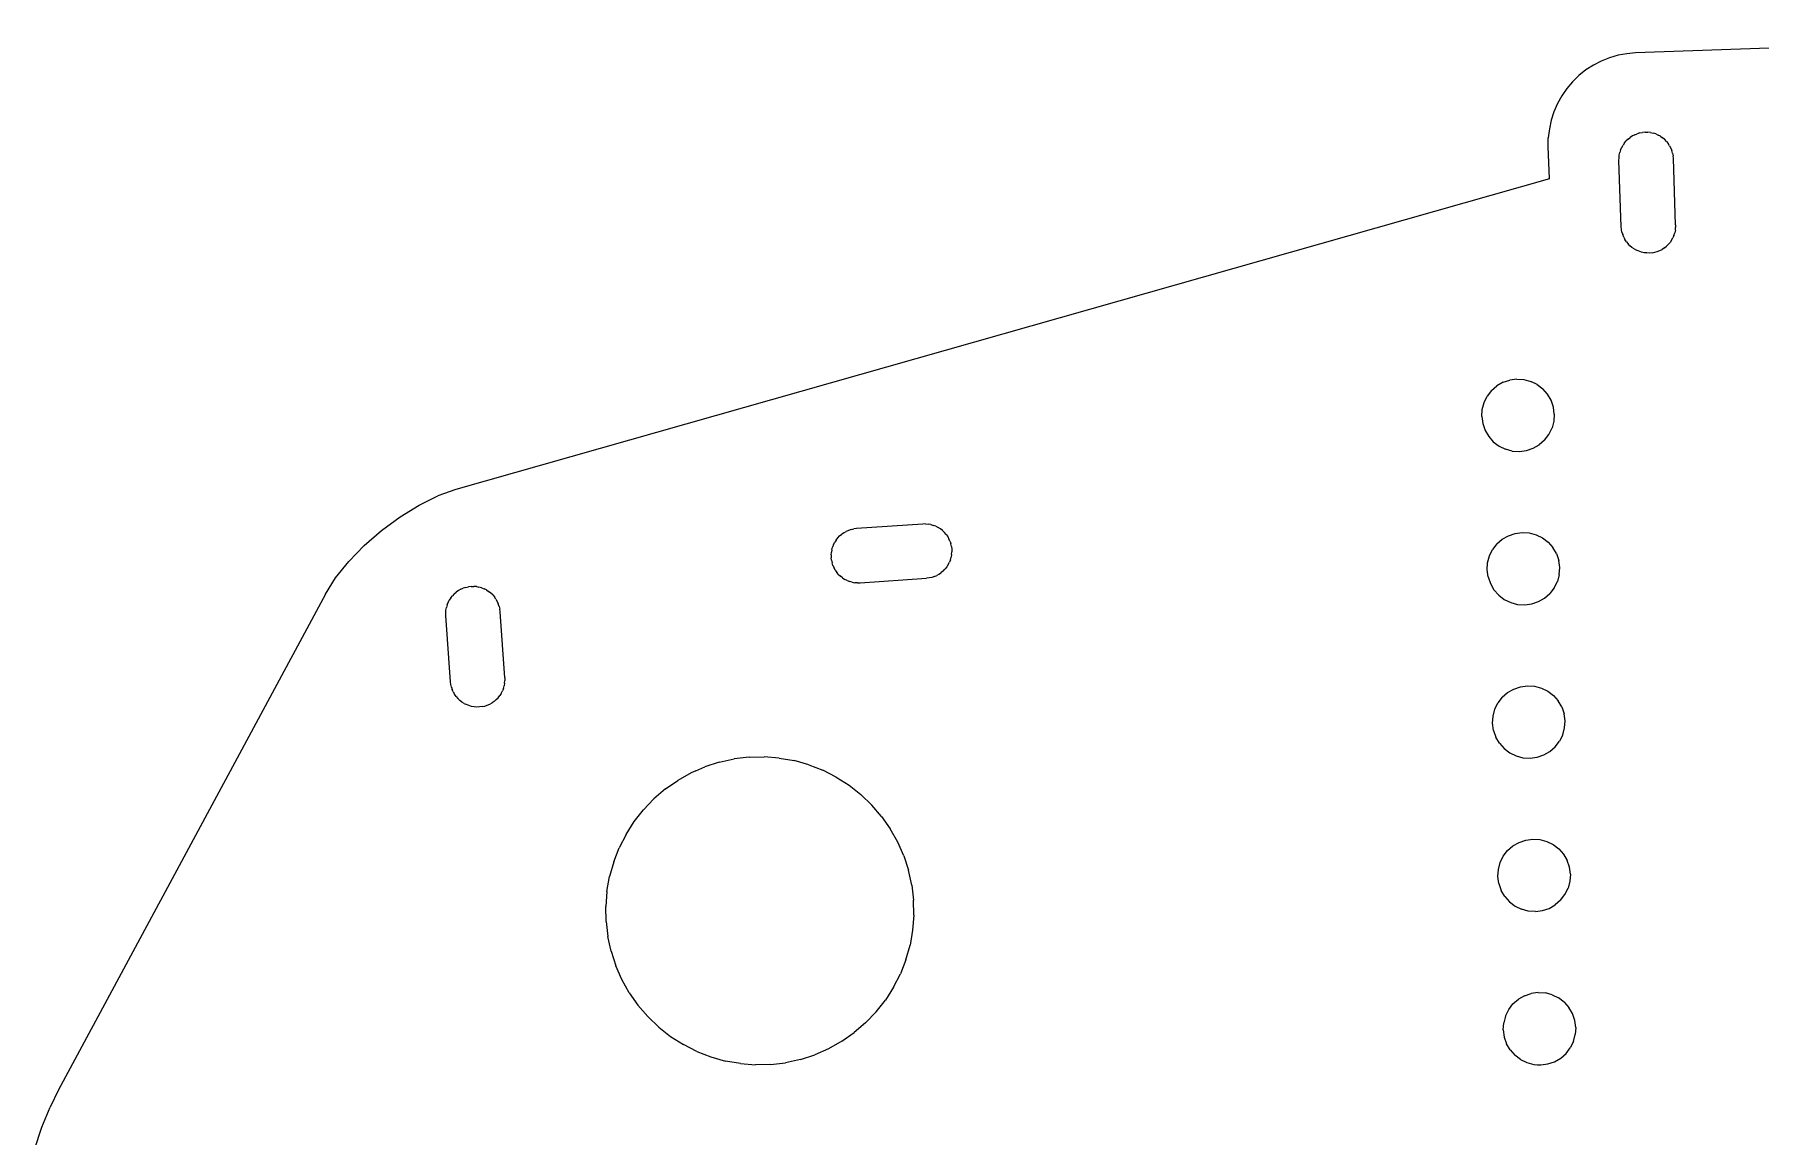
# Model space of a CAD drawing. Extents: x -47 to 67, y -53 to 53.
# Drawn here: x -46.66 to -18.1, y -21.14 to -2.9 of the extents above; entities that cross this region are included whole.
import ezdxf

# ---------------------------------------------------------------- set-up
doc = ezdxf.new("R2010")
doc.units = 0

msp = doc.modelspace()

# ---------------------------------------------------------------- linework, layer by layer
for p, q in [((-11.418, -2.901, 0.025), (-20.164, -3.206, 0.039)), ((-20.864, -3.408, 0.04), (-20.988, -3.488, 0.04)), ((-20.734, -3.34, 0.04), (-20.864, -3.408, 0.04)), ((-20.597, -3.286, 0.04), (-20.734, -3.34, 0.04)), ((-20.455, -3.245, 0.04), (-20.597, -3.286, 0.04)), ((-20.311, -3.218, 0.039), (-20.455, -3.245, 0.04)), ((-20.164, -3.206, 0.039), (-20.311, -3.218, 0.039)), ((-21.209, -3.682, 0.041), (-21.304, -3.795, 0.041)), ((-21.103, -3.58, 0.04), (-21.209, -3.682, 0.041)), ((-20.988, -3.488, 0.04), (-21.103, -3.58, 0.04)), ((-21.387, -3.916, 0.041), (-21.458, -4.045, 0.041)), ((-21.304, -3.795, 0.041), (-21.387, -3.916, 0.041)), ((-21.517, -4.18, 0.041), (-21.561, -4.32, 0.041)), ((-21.458, -4.045, 0.041), (-21.517, -4.18, 0.041)), ((-21.592, -4.464, 0.041), (-21.609, -4.61, 0.041)), ((-21.561, -4.32, 0.041), (-21.592, -4.464, 0.041)), ((-20.177, -4.559, 0.04), (-20.216, -4.579, 0.04)), ((-20.177, -4.559, 0.04), (-20.136, -4.543, 0.04)), ((-20.093, -4.531, 0.04), (-20.136, -4.543, 0.04)), ((-20.093, -4.531, 0.04), (-20.05, -4.523, 0.04)), ((-20.006, -4.519, 0.04), (-20.05, -4.523, 0.04)), ((-20.006, -4.519, 0.04), (-19.962, -4.519, 0.04)), ((-19.918, -4.524, 0.04), (-19.962, -4.519, 0.04)), ((-19.918, -4.524, 0.04), (-19.875, -4.534, 0.04)), ((-19.832, -4.547, 0.04), (-19.875, -4.534, 0.04)), ((-19.832, -4.547, 0.04), (-19.792, -4.565, 0.04)), ((-19.753, -4.586, 0.04), (-19.792, -4.565, 0.04)), ((-21.611, -4.757, 0.041), (-21.609, -4.61, 0.041)), ((-21.592, -5.287, 0.041), (-21.611, -4.757, 0.041)), ((-20.434, -4.896, 0.04), (-20.425, -4.853, 0.04)), ((-20.412, -4.811, 0.04), (-20.425, -4.853, 0.04)), ((-20.412, -4.811, 0.04), (-20.394, -4.77, 0.04)), ((-20.394, -4.77, 0.04), (-20.373, -4.732, 0.04)), ((-20.348, -4.695, 0.04), (-20.373, -4.732, 0.04)), ((-20.348, -4.695, 0.04), (-20.319, -4.662, 0.04)), ((-20.287, -4.631, 0.04), (-20.319, -4.662, 0.04)), ((-20.287, -4.631, 0.04), (-20.253, -4.603, 0.04)), ((-20.216, -4.579, 0.04), (-20.253, -4.603, 0.04)), ((-19.753, -4.586, 0.04), (-19.717, -4.611, 0.04)), ((-19.683, -4.639, 0.04), (-19.717, -4.611, 0.04)), ((-19.652, -4.671, 0.04), (-19.683, -4.639, 0.04)), ((-19.652, -4.671, 0.04), (-19.625, -4.706, 0.04)), ((-19.601, -4.743, 0.04), (-19.625, -4.706, 0.04)), ((-19.601, -4.743, 0.04), (-19.581, -4.782, 0.04)), ((-19.581, -4.782, 0.04), (-19.564, -4.823, 0.04)), ((-19.552, -4.865, 0.04), (-19.564, -4.823, 0.04)), ((-20.44, -4.984, 0.04), (-20.439, -4.94, 0.04)), ((-20.401, -6.084, 0.042), (-20.44, -4.984, 0.04)), ((-20.439, -4.94, 0.04), (-20.434, -4.896, 0.04)), ((-19.552, -4.865, 0.04), (-19.544, -4.909, 0.04)), ((-19.54, -4.953, 0.04), (-19.544, -4.909, 0.04)), ((-19.502, -6.052, 0.042), (-19.54, -4.953, 0.04)), ((-21.592, -5.287, 0.041), (-39.688, -10.432, 0.069)), ((-20.398, -6.128, 0.042), (-20.401, -6.084, 0.042)), ((-20.39, -6.171, 0.042), (-20.398, -6.128, 0.042)), ((-20.39, -6.171, 0.042), (-20.377, -6.213, 0.042)), ((-20.361, -6.254, 0.042), (-20.377, -6.213, 0.042)), ((-20.361, -6.254, 0.042), (-20.341, -6.294, 0.043)), ((-19.569, -6.305, 0.042), (-19.548, -6.266, 0.042)), ((-19.53, -6.225, 0.042), (-19.548, -6.266, 0.042)), ((-19.53, -6.225, 0.042), (-19.517, -6.183, 0.042)), ((-19.507, -6.14, 0.042), (-19.517, -6.183, 0.042)), ((-19.507, -6.14, 0.042), (-19.503, -6.096, 0.042)), ((-19.502, -6.052, 0.042), (-19.503, -6.096, 0.042)), ((-20.317, -6.331, 0.043), (-20.341, -6.294, 0.043)), ((-20.317, -6.331, 0.043), (-20.289, -6.365, 0.043)), ((-20.259, -6.397, 0.043), (-20.289, -6.365, 0.043)), ((-20.225, -6.425, 0.043), (-20.259, -6.397, 0.043)), ((-20.188, -6.451, 0.043), (-20.225, -6.425, 0.043)), ((-20.188, -6.451, 0.043), (-20.15, -6.472, 0.043)), ((-20.067, -6.503, 0.043), (-20.15, -6.472, 0.043)), ((-20.024, -6.512, 0.043), (-20.067, -6.503, 0.043)), ((-19.98, -6.517, 0.043), (-20.024, -6.512, 0.043)), ((-19.936, -6.518, 0.043), (-19.98, -6.517, 0.043)), ((-19.892, -6.514, 0.043), (-19.936, -6.518, 0.043)), ((-19.892, -6.514, 0.043), (-19.848, -6.506, 0.043)), ((-19.848, -6.506, 0.043), (-19.806, -6.494, 0.043)), ((-19.806, -6.494, 0.043), (-19.765, -6.477, 0.043)), ((-19.765, -6.477, 0.043), (-19.726, -6.457, 0.043)), ((-19.689, -6.433, 0.043), (-19.726, -6.457, 0.043)), ((-19.689, -6.433, 0.043), (-19.654, -6.406, 0.043)), ((-19.654, -6.406, 0.043), (-19.623, -6.375, 0.042)), ((-19.623, -6.375, 0.042), (-19.594, -6.341, 0.042)), ((-19.569, -6.305, 0.042), (-19.594, -6.341, 0.042)), ((-22.548, -8.795, 0.041), (-22.62, -8.888, 0.041)), ((-22.548, -8.795, 0.041), (-22.46, -8.717, 0.041)), ((-22.358, -8.658, 0.041), (-22.46, -8.717, 0.041)), ((-22.358, -8.658, 0.041), (-22.247, -8.62, 0.041)), ((-22.13, -8.605, 0.041), (-22.247, -8.62, 0.041)), ((-22.13, -8.605, 0.041), (-22.013, -8.612, 0.041)), ((-22.013, -8.612, 0.041), (-21.899, -8.642, 0.04)), ((-21.794, -8.694, 0.04), (-21.899, -8.642, 0.04)), ((-21.794, -8.694, 0.04), (-21.7, -8.765, 0.04)), ((-21.622, -8.854, 0.04), (-21.7, -8.765, 0.04)), ((-21.563, -8.955, 0.04), (-21.622, -8.854, 0.04)), ((-22.709, -9.225, 0.042), (-22.702, -9.108, 0.042)), ((-22.702, -9.108, 0.042), (-22.671, -8.994, 0.042)), ((-22.671, -8.994, 0.042), (-22.62, -8.888, 0.041)), ((-21.525, -9.067, 0.04), (-21.563, -8.955, 0.04)), ((-21.51, -9.183, 0.04), (-21.525, -9.067, 0.04)), ((-22.709, -9.225, 0.042), (-22.693, -9.342, 0.041)), ((-22.693, -9.342, 0.041), (-22.655, -9.453, 0.041)), ((-21.599, -9.52, 0.04), (-21.547, -9.414, 0.04)), ((-21.517, -9.301, 0.04), (-21.547, -9.414, 0.04)), ((-21.51, -9.183, 0.04), (-21.517, -9.301, 0.04)), ((-22.655, -9.453, 0.041), (-22.596, -9.555, 0.041)), ((-22.596, -9.555, 0.041), (-22.519, -9.643, 0.041)), ((-22.519, -9.643, 0.041), (-22.425, -9.714, 0.041)), ((-21.861, -9.75, 0.04), (-21.759, -9.691, 0.04)), ((-21.671, -9.613, 0.04), (-21.759, -9.691, 0.04)), ((-21.671, -9.613, 0.04), (-21.599, -9.52, 0.04)), ((-22.425, -9.714, 0.041), (-22.32, -9.766, 0.041)), ((-22.206, -9.796, 0.041), (-22.32, -9.766, 0.041)), ((-22.206, -9.796, 0.041), (-22.088, -9.804, 0.04)), ((-22.088, -9.804, 0.04), (-21.972, -9.788, 0.04)), ((-21.972, -9.788, 0.04), (-21.861, -9.75, 0.04)), ((-40.294, -10.69, 0.07), (-39.983, -10.538, 0.069)), ((-39.688, -10.432, 0.069), (-39.983, -10.538, 0.069)), ((-40.61, -10.883, 0.07), (-40.294, -10.69, 0.07)), ((-41.204, -11.36, 0.07), (-40.917, -11.109, 0.07)), ((-40.917, -11.109, 0.07), (-40.61, -10.883, 0.07)), ((-33.266, -11.148, 0.056), (-33.227, -11.126, 0.056)), ((-33.187, -11.109, 0.056), (-33.227, -11.126, 0.056)), ((-33.145, -11.095, 0.056), (-33.187, -11.109, 0.056)), ((-33.145, -11.095, 0.056), (-33.102, -11.085, 0.056)), ((-33.058, -11.08, 0.056), (-33.102, -11.085, 0.056)), ((-31.961, -11.004, 0.056), (-33.058, -11.08, 0.056)), ((-31.916, -11.003, 0.056), (-31.961, -11.004, 0.056)), ((-31.916, -11.003, 0.056), (-31.872, -11.006, 0.056)), ((-31.829, -11.014, 0.056), (-31.872, -11.006, 0.056)), ((-31.829, -11.014, 0.056), (-31.786, -11.026, 0.056)), ((-31.745, -11.042, 0.056), (-31.786, -11.026, 0.056)), ((-31.745, -11.042, 0.056), (-31.706, -11.062, 0.056)), ((-31.669, -11.086, 0.056), (-31.706, -11.062, 0.056)), ((-31.634, -11.113, 0.056), (-31.669, -11.086, 0.056)), ((-31.634, -11.113, 0.056), (-31.602, -11.143, 0.056)), ((-41.46, -11.626, 0.07), (-41.204, -11.36, 0.07)), ((-33.465, -11.429, 0.057), (-33.453, -11.386, 0.057)), ((-33.437, -11.345, 0.057), (-33.453, -11.386, 0.057)), ((-33.437, -11.345, 0.057), (-33.417, -11.306, 0.056)), ((-33.393, -11.269, 0.056), (-33.417, -11.306, 0.056)), ((-33.393, -11.269, 0.056), (-33.366, -11.234, 0.056)), ((-33.366, -11.234, 0.056), (-33.336, -11.202, 0.056)), ((-33.336, -11.202, 0.056), (-33.302, -11.173, 0.056)), ((-33.266, -11.148, 0.056), (-33.302, -11.173, 0.056)), ((-31.573, -11.177, 0.056), (-31.602, -11.143, 0.056)), ((-31.573, -11.177, 0.056), (-31.548, -11.213, 0.056)), ((-31.548, -11.213, 0.056), (-31.527, -11.252, 0.056)), ((-31.509, -11.292, 0.056), (-31.527, -11.252, 0.056)), ((-31.509, -11.292, 0.056), (-31.495, -11.334, 0.056)), ((-31.486, -11.377, 0.056), (-31.495, -11.334, 0.056)), ((-31.486, -11.377, 0.056), (-31.48, -11.421, 0.056)), ((-31.48, -11.421, 0.056), (-31.479, -11.465, 0.056)), ((-22.46, -11.333, 0.041), (-22.531, -11.427, 0.041)), ((-22.46, -11.333, 0.041), (-22.371, -11.256, 0.04)), ((-22.371, -11.256, 0.04), (-22.27, -11.197, 0.04)), ((-22.27, -11.197, 0.04), (-22.158, -11.159, 0.04)), ((-22.158, -11.159, 0.04), (-22.042, -11.143, 0.04)), ((-22.042, -11.143, 0.04), (-21.924, -11.15, 0.04)), ((-21.924, -11.15, 0.04), (-21.811, -11.181, 0.04)), ((-21.811, -11.181, 0.04), (-21.705, -11.232, 0.039)), ((-21.705, -11.232, 0.039), (-21.612, -11.304, 0.039)), ((-21.612, -11.304, 0.039), (-21.534, -11.392, 0.039)), ((-21.475, -11.494, 0.039), (-21.534, -11.392, 0.039)), ((-41.676, -11.897, 0.07), (-41.46, -11.626, 0.07)), ((-33.476, -11.516, 0.057), (-33.473, -11.472, 0.057)), ((-33.476, -11.516, 0.057), (-33.475, -11.561, 0.057)), ((-33.47, -11.604, 0.057), (-33.475, -11.561, 0.057)), ((-33.465, -11.429, 0.057), (-33.473, -11.472, 0.057)), ((-33.47, -11.604, 0.057), (-33.461, -11.648, 0.057)), ((-33.447, -11.69, 0.057), (-33.461, -11.648, 0.057)), ((-33.447, -11.69, 0.057), (-33.429, -11.73, 0.057)), ((-31.539, -11.676, 0.057), (-31.562, -11.713, 0.057)), ((-31.539, -11.676, 0.057), (-31.519, -11.636, 0.056)), ((-31.502, -11.595, 0.056), (-31.519, -11.636, 0.056)), ((-31.502, -11.595, 0.056), (-31.491, -11.553, 0.056)), ((-31.483, -11.509, 0.056), (-31.491, -11.553, 0.056)), ((-31.483, -11.509, 0.056), (-31.479, -11.465, 0.056)), ((-22.62, -11.764, 0.041), (-22.613, -11.646, 0.041)), ((-22.613, -11.646, 0.041), (-22.583, -11.533, 0.041)), ((-22.583, -11.533, 0.041), (-22.531, -11.427, 0.041)), ((-21.475, -11.494, 0.039), (-21.437, -11.605, 0.039)), ((-21.421, -11.722, 0.039), (-21.437, -11.605, 0.039)), ((-41.842, -12.163, 0.07), (-41.676, -11.897, 0.07)), ((-33.408, -11.768, 0.057), (-33.429, -11.73, 0.057)), ((-33.408, -11.768, 0.057), (-33.382, -11.805, 0.057)), ((-33.354, -11.838, 0.057), (-33.382, -11.805, 0.057)), ((-33.354, -11.838, 0.057), (-33.322, -11.869, 0.057)), ((-33.287, -11.896, 0.057), (-33.322, -11.869, 0.057)), ((-33.287, -11.896, 0.057), (-33.25, -11.92, 0.057)), ((-33.21, -11.94, 0.057), (-33.25, -11.92, 0.057)), ((-33.21, -11.94, 0.057), (-33.169, -11.956, 0.057)), ((-33.127, -11.968, 0.057), (-33.169, -11.956, 0.057)), ((-33.127, -11.968, 0.057), (-33.083, -11.976, 0.057)), ((-33.039, -11.979, 0.057), (-33.083, -11.976, 0.057)), ((-33.039, -11.979, 0.057), (-32.995, -11.978, 0.057)), ((-32.995, -11.978, 0.057), (-31.898, -11.901, 0.057)), ((-31.854, -11.896, 0.057), (-31.898, -11.901, 0.057)), ((-31.811, -11.887, 0.057), (-31.854, -11.896, 0.057)), ((-31.769, -11.873, 0.057), (-31.811, -11.887, 0.057)), ((-31.769, -11.873, 0.057), (-31.728, -11.855, 0.057)), ((-31.69, -11.834, 0.057), (-31.728, -11.855, 0.057)), ((-31.69, -11.834, 0.057), (-31.654, -11.808, 0.057)), ((-31.62, -11.78, 0.057), (-31.654, -11.808, 0.057)), ((-31.62, -11.78, 0.057), (-31.6, -11.759, 0.057)), ((-31.6, -11.759, 0.057), (-31.59, -11.748, 0.057)), ((-31.562, -11.713, 0.057), (-31.59, -11.748, 0.057)), ((-22.605, -11.88, 0.041), (-22.62, -11.764, 0.041)), ((-22.605, -11.88, 0.041), (-22.567, -11.991, 0.041)), ((-22.567, -11.991, 0.041), (-22.508, -12.093, 0.04)), ((-21.511, -12.058, 0.039), (-21.459, -11.953, 0.039)), ((-21.429, -11.839, 0.039), (-21.459, -11.953, 0.039)), ((-21.429, -11.839, 0.039), (-21.421, -11.722, 0.039)), ((-41.842, -12.163, 0.07), (-46.264, -20.368, 0.064)), ((-39.815, -12.302, 0.067), (-39.795, -12.263, 0.067)), ((-39.771, -12.225, 0.066), (-39.795, -12.263, 0.067)), ((-39.771, -12.225, 0.066), (-39.744, -12.191, 0.066)), ((-39.713, -12.159, 0.066), (-39.744, -12.191, 0.066)), ((-39.713, -12.159, 0.066), (-39.68, -12.13, 0.066)), ((-39.643, -12.105, 0.066), (-39.68, -12.13, 0.066)), ((-39.605, -12.083, 0.066), (-39.643, -12.105, 0.066)), ((-39.605, -12.083, 0.066), (-39.564, -12.066, 0.066)), ((-39.522, -12.052, 0.066), (-39.564, -12.066, 0.066)), ((-39.522, -12.052, 0.066), (-39.479, -12.042, 0.066)), ((-39.435, -12.037, 0.066), (-39.479, -12.042, 0.066)), ((-39.435, -12.037, 0.066), (-39.391, -12.036, 0.066)), ((-39.347, -12.04, 0.066), (-39.391, -12.036, 0.066)), ((-39.347, -12.04, 0.066), (-39.304, -12.047, 0.066)), ((-39.261, -12.059, 0.066), (-39.304, -12.047, 0.066)), ((-39.261, -12.059, 0.066), (-39.22, -12.075, 0.066)), ((-39.181, -12.095, 0.066), (-39.22, -12.075, 0.066)), ((-39.181, -12.095, 0.066), (-39.144, -12.119, 0.066)), ((-39.109, -12.146, 0.066), (-39.144, -12.119, 0.066)), ((-39.077, -12.177, 0.066), (-39.109, -12.146, 0.066)), ((-39.077, -12.177, 0.066), (-39.048, -12.21, 0.066)), ((-39.023, -12.247, 0.066), (-39.048, -12.21, 0.066)), ((-39.023, -12.247, 0.066), (-39.001, -12.285, 0.066)), ((-22.508, -12.093, 0.04), (-22.43, -12.181, 0.04)), ((-22.43, -12.181, 0.04), (-22.337, -12.253, 0.04)), ((-22.337, -12.253, 0.04), (-22.231, -12.305, 0.04)), ((-21.772, -12.289, 0.039), (-21.67, -12.23, 0.039)), ((-21.67, -12.23, 0.039), (-21.582, -12.152, 0.039)), ((-21.511, -12.058, 0.039), (-21.582, -12.152, 0.039)), ((-39.854, -12.473, 0.067), (-39.85, -12.429, 0.067)), ((-39.853, -12.517, 0.067), (-39.854, -12.473, 0.067)), ((-39.776, -13.615, 0.069), (-39.853, -12.517, 0.067)), ((-39.85, -12.429, 0.067), (-39.843, -12.386, 0.067)), ((-39.831, -12.343, 0.067), (-39.843, -12.386, 0.067)), ((-39.831, -12.343, 0.067), (-39.815, -12.302, 0.067)), ((-39.001, -12.285, 0.066), (-38.984, -12.326, 0.066)), ((-38.97, -12.368, 0.067), (-38.984, -12.326, 0.066)), ((-38.97, -12.368, 0.067), (-38.96, -12.411, 0.067)), ((-38.955, -12.455, 0.067), (-38.96, -12.411, 0.067)), ((-38.878, -13.552, 0.068), (-38.955, -12.455, 0.067)), ((-22.231, -12.305, 0.04), (-22.117, -12.335, 0.04)), ((-22.117, -12.335, 0.04), (-22, -12.342, 0.039)), ((-22, -12.342, 0.039), (-21.883, -12.327, 0.039)), ((-21.883, -12.327, 0.039), (-21.772, -12.289, 0.039)), ((-39.771, -13.659, 0.069), (-39.776, -13.615, 0.069)), ((-39.761, -13.702, 0.069), (-39.771, -13.659, 0.069)), ((-39.761, -13.702, 0.069), (-39.748, -13.744, 0.069)), ((-38.901, -13.726, 0.069), (-38.889, -13.684, 0.069)), ((-38.881, -13.64, 0.069), (-38.889, -13.684, 0.069)), ((-38.881, -13.64, 0.069), (-38.877, -13.596, 0.068)), ((-38.878, -13.552, 0.068), (-38.877, -13.596, 0.068)), ((-22.181, -13.735, 0.039), (-22.07, -13.697, 0.039)), ((-22.07, -13.697, 0.039), (-21.953, -13.681, 0.039)), ((-21.953, -13.681, 0.039), (-21.836, -13.689, 0.039)), ((-21.836, -13.689, 0.039), (-21.722, -13.719, 0.039)), ((-39.73, -13.784, 0.069), (-39.748, -13.744, 0.069)), ((-39.73, -13.784, 0.069), (-39.708, -13.823, 0.069)), ((-39.683, -13.859, 0.069), (-39.708, -13.823, 0.069)), ((-39.683, -13.859, 0.069), (-39.654, -13.892, 0.069)), ((-39.623, -13.923, 0.069), (-39.654, -13.892, 0.069)), ((-39.588, -13.95, 0.069), (-39.623, -13.923, 0.069)), ((-39.551, -13.974, 0.069), (-39.588, -13.95, 0.069)), ((-39.551, -13.974, 0.069), (-39.511, -13.994, 0.069)), ((-39.428, -14.022, 0.069), (-39.511, -13.994, 0.069)), ((-39.167, -14.004, 0.069), (-39.127, -13.986, 0.069)), ((-39.127, -13.986, 0.069), (-39.088, -13.964, 0.069)), ((-39.052, -13.939, 0.069), (-39.088, -13.964, 0.069)), ((-39.052, -13.939, 0.069), (-39.018, -13.91, 0.069)), ((-39.018, -13.91, 0.069), (-38.988, -13.879, 0.069)), ((-38.988, -13.879, 0.069), (-38.96, -13.844, 0.069)), ((-38.937, -13.807, 0.069), (-38.96, -13.844, 0.069)), ((-38.937, -13.807, 0.069), (-38.917, -13.767, 0.069)), ((-38.901, -13.726, 0.069), (-38.917, -13.767, 0.069)), ((-22.494, -14.071, 0.04), (-22.442, -13.965, 0.04)), ((-22.371, -13.872, 0.04), (-22.442, -13.965, 0.04)), ((-22.371, -13.872, 0.04), (-22.283, -13.794, 0.04)), ((-22.283, -13.794, 0.04), (-22.181, -13.735, 0.039)), ((-21.722, -13.719, 0.039), (-21.616, -13.771, 0.038)), ((-21.616, -13.771, 0.038), (-21.523, -13.842, 0.038)), ((-21.523, -13.842, 0.038), (-21.445, -13.931, 0.038)), ((-21.386, -14.032, 0.038), (-21.445, -13.931, 0.038)), ((-39.384, -14.03, 0.069), (-39.428, -14.022, 0.069)), ((-39.34, -14.033, 0.069), (-39.384, -14.03, 0.069)), ((-39.296, -14.032, 0.069), (-39.34, -14.033, 0.069)), ((-39.252, -14.027, 0.069), (-39.296, -14.032, 0.069)), ((-39.252, -14.027, 0.069), (-39.209, -14.017, 0.069)), ((-39.209, -14.017, 0.069), (-39.167, -14.004, 0.069)), ((-22.532, -14.302, 0.04), (-22.524, -14.185, 0.04)), ((-22.524, -14.185, 0.04), (-22.494, -14.071, 0.04)), ((-21.386, -14.032, 0.038), (-21.348, -14.144, 0.038)), ((-21.332, -14.26, 0.038), (-21.348, -14.144, 0.038)), ((-21.34, -14.378, 0.038), (-21.332, -14.26, 0.038)), ((-22.516, -14.419, 0.04), (-22.532, -14.302, 0.04)), ((-22.516, -14.419, 0.04), (-22.478, -14.53, 0.04)), ((-22.419, -14.632, 0.04), (-22.478, -14.53, 0.04)), ((-21.37, -14.491, 0.038), (-21.422, -14.597, 0.038)), ((-21.37, -14.491, 0.038), (-21.34, -14.378, 0.038)), ((-22.419, -14.632, 0.04), (-22.341, -14.72, 0.039)), ((-22.341, -14.72, 0.039), (-22.248, -14.791, 0.039)), ((-22.248, -14.791, 0.039), (-22.142, -14.843, 0.039)), ((-22.142, -14.843, 0.039), (-22.029, -14.873, 0.039)), ((-21.795, -14.865, 0.038), (-21.683, -14.827, 0.038)), ((-21.683, -14.827, 0.038), (-21.582, -14.768, 0.038)), ((-21.582, -14.768, 0.038), (-21.493, -14.69, 0.038)), ((-21.493, -14.69, 0.038), (-21.422, -14.597, 0.038)), ((-35.795, -15.125, 0.061), (-36.013, -15.247, 0.061)), ((-35.714, -15.089, 0.061), (-35.795, -15.125, 0.061)), ((-35.714, -15.089, 0.061), (-35.566, -15.024, 0.061)), ((-35.328, -14.947, 0.06), (-35.566, -15.024, 0.061)), ((-35.328, -14.947, 0.06), (-35.083, -14.893, 0.06)), ((-34.835, -14.863, 0.06), (-35.083, -14.893, 0.06)), ((-34.835, -14.863, 0.06), (-34.585, -14.858, 0.059)), ((-34.335, -14.877, 0.059), (-34.585, -14.858, 0.059)), ((-34.335, -14.877, 0.059), (-34.089, -14.921, 0.058)), ((-33.848, -14.988, 0.058), (-34.089, -14.921, 0.058)), ((-33.848, -14.988, 0.058), (-33.615, -15.079, 0.058)), ((-33.392, -15.193, 0.057), (-33.615, -15.079, 0.058)), ((-22.029, -14.873, 0.039), (-21.911, -14.881, 0.039)), ((-21.911, -14.881, 0.039), (-21.795, -14.865, 0.038)), ((-36.218, -15.39, 0.062), (-36.408, -15.553, 0.062)), ((-36.218, -15.39, 0.062), (-36.013, -15.247, 0.061)), ((-33.392, -15.193, 0.057), (-33.181, -15.328, 0.057)), ((-33.181, -15.328, 0.057), (-32.984, -15.482, 0.056)), ((-36.582, -15.734, 0.062), (-36.408, -15.553, 0.062)), ((-32.984, -15.482, 0.056), (-32.804, -15.655, 0.056)), ((-32.641, -15.846, 0.056), (-32.804, -15.655, 0.056)), ((-36.871, -16.141, 0.063), (-36.736, -15.93, 0.062)), ((-36.736, -15.93, 0.062), (-36.582, -15.734, 0.062)), ((-32.641, -15.846, 0.056), (-32.498, -16.051, 0.055)), ((-36.871, -16.141, 0.063), (-36.984, -16.364, 0.063)), ((-32.375, -16.269, 0.055), (-32.498, -16.051, 0.055)), ((-32.275, -16.498, 0.055), (-32.375, -16.269, 0.055)), ((-22.194, -16.333, 0.039), (-22.092, -16.274, 0.039)), ((-22.092, -16.274, 0.039), (-21.981, -16.236, 0.038)), ((-21.981, -16.236, 0.038), (-21.864, -16.22, 0.038)), ((-21.864, -16.22, 0.038), (-21.747, -16.227, 0.038)), ((-21.747, -16.227, 0.038), (-21.633, -16.258, 0.038)), ((-21.633, -16.258, 0.038), (-21.528, -16.309, 0.038)), ((-37.075, -16.598, 0.063), (-36.984, -16.364, 0.063)), ((-32.275, -16.498, 0.055), (-32.197, -16.736, 0.055)), ((-22.405, -16.609, 0.039), (-22.354, -16.504, 0.039)), ((-22.354, -16.504, 0.039), (-22.282, -16.41, 0.039)), ((-22.282, -16.41, 0.039), (-22.194, -16.333, 0.039)), ((-21.528, -16.309, 0.038), (-21.434, -16.381, 0.037)), ((-21.434, -16.381, 0.037), (-21.357, -16.469, 0.037)), ((-21.357, -16.469, 0.037), (-21.298, -16.571, 0.037)), ((-37.187, -17.085, 0.063), (-37.143, -16.839, 0.063)), ((-37.075, -16.598, 0.063), (-37.143, -16.839, 0.063)), ((-32.143, -16.98, 0.055), (-32.197, -16.736, 0.055)), ((-22.443, -16.841, 0.039), (-22.436, -16.723, 0.039)), ((-22.428, -16.957, 0.039), (-22.443, -16.841, 0.039)), ((-22.436, -16.723, 0.039), (-22.405, -16.609, 0.039)), ((-21.259, -16.682, 0.037), (-21.298, -16.571, 0.037)), ((-21.244, -16.799, 0.037), (-21.259, -16.682, 0.037)), ((-21.244, -16.799, 0.037), (-21.251, -16.916, 0.037)), ((-37.187, -17.085, 0.063), (-37.206, -17.334, 0.063)), ((-32.143, -16.98, 0.055), (-32.113, -17.229, 0.055)), ((-22.428, -16.957, 0.039), (-22.389, -17.068, 0.039)), ((-22.33, -17.17, 0.039), (-22.389, -17.068, 0.039)), ((-21.405, -17.229, 0.037), (-21.333, -17.135, 0.037)), ((-21.333, -17.135, 0.037), (-21.281, -17.03, 0.037)), ((-21.251, -16.916, 0.037), (-21.281, -17.03, 0.037)), ((-37.201, -17.585, 0.063), (-37.206, -17.334, 0.063)), ((-32.108, -17.479, 0.054), (-32.113, -17.229, 0.055)), ((-22.33, -17.17, 0.039), (-22.253, -17.258, 0.039)), ((-22.253, -17.258, 0.039), (-22.159, -17.33, 0.038)), ((-22.159, -17.33, 0.038), (-22.054, -17.382, 0.038)), ((-21.94, -17.412, 0.038), (-22.054, -17.382, 0.038)), ((-21.823, -17.419, 0.038), (-21.94, -17.412, 0.038)), ((-21.823, -17.419, 0.038), (-21.706, -17.404, 0.038)), ((-21.706, -17.404, 0.038), (-21.595, -17.366, 0.037)), ((-21.595, -17.366, 0.037), (-21.493, -17.307, 0.037)), ((-21.405, -17.229, 0.037), (-21.493, -17.307, 0.037)), ((-37.201, -17.585, 0.063), (-37.171, -17.833, 0.063)), ((-32.108, -17.479, 0.054), (-32.128, -17.729, 0.054)), ((-37.117, -18.077, 0.062), (-37.171, -17.833, 0.063)), ((-32.239, -18.216, 0.054), (-32.171, -17.975, 0.054)), ((-32.128, -17.729, 0.054), (-32.171, -17.975, 0.054)), ((-37.117, -18.077, 0.062), (-37.04, -18.315, 0.062)), ((-32.239, -18.216, 0.054), (-32.33, -18.449, 0.055)), ((-36.939, -18.545, 0.062), (-37.04, -18.315, 0.062)), ((-36.817, -18.763, 0.062), (-36.939, -18.545, 0.062)), ((-32.443, -18.672, 0.055), (-32.33, -18.449, 0.055)), ((-36.817, -18.763, 0.062), (-36.673, -18.968, 0.061)), ((-32.443, -18.672, 0.055), (-32.578, -18.883, 0.055)), ((-22.004, -18.812, 0.038), (-22.105, -18.871, 0.038)), ((-22.004, -18.812, 0.038), (-21.892, -18.774, 0.038)), ((-21.776, -18.758, 0.037), (-21.892, -18.774, 0.038)), ((-21.776, -18.758, 0.037), (-21.658, -18.766, 0.037)), ((-21.545, -18.796, 0.037), (-21.658, -18.766, 0.037)), ((-21.545, -18.796, 0.037), (-21.439, -18.848, 0.037)), ((-21.346, -18.919, 0.037), (-21.439, -18.848, 0.037)), ((-36.511, -19.158, 0.061), (-36.673, -18.968, 0.061)), ((-32.733, -19.08, 0.055), (-32.906, -19.26, 0.055)), ((-32.733, -19.08, 0.055), (-32.578, -18.883, 0.055)), ((-22.317, -19.148, 0.038), (-22.265, -19.042, 0.038)), ((-22.265, -19.042, 0.038), (-22.194, -18.949, 0.038)), ((-22.194, -18.949, 0.038), (-22.105, -18.871, 0.038)), ((-21.346, -18.919, 0.037), (-21.268, -19.007, 0.036)), ((-21.209, -19.109, 0.036), (-21.268, -19.007, 0.036)), ((-21.171, -19.221, 0.036), (-21.209, -19.109, 0.036)), ((-36.511, -19.158, 0.061), (-36.33, -19.331, 0.061)), ((-36.33, -19.331, 0.061), (-36.133, -19.486, 0.06)), ((-32.906, -19.26, 0.055), (-33.096, -19.423, 0.056)), ((-22.354, -19.379, 0.038), (-22.347, -19.262, 0.038)), ((-22.354, -19.379, 0.038), (-22.339, -19.496, 0.038)), ((-22.317, -19.148, 0.038), (-22.347, -19.262, 0.038)), ((-21.155, -19.337, 0.036), (-21.171, -19.221, 0.036)), ((-21.155, -19.337, 0.036), (-21.163, -19.454, 0.036)), ((-36.133, -19.486, 0.06), (-35.922, -19.621, 0.06)), ((-35.699, -19.734, 0.06), (-35.922, -19.621, 0.06)), ((-33.519, -19.689, 0.056), (-33.748, -19.789, 0.056)), ((-33.301, -19.566, 0.056), (-33.519, -19.689, 0.056)), ((-33.301, -19.566, 0.056), (-33.096, -19.423, 0.056)), ((-22.339, -19.496, 0.038), (-22.301, -19.607, 0.038)), ((-22.242, -19.709, 0.038), (-22.301, -19.607, 0.038)), ((-21.316, -19.767, 0.036), (-21.245, -19.674, 0.036)), ((-21.193, -19.568, 0.036), (-21.245, -19.674, 0.036)), ((-21.193, -19.568, 0.036), (-21.163, -19.454, 0.036)), ((-35.699, -19.734, 0.06), (-35.466, -19.825, 0.059)), ((-35.466, -19.825, 0.059), (-35.225, -19.893, 0.059)), ((-34.979, -19.936, 0.058), (-35.225, -19.893, 0.059)), ((-34.979, -19.936, 0.058), (-34.729, -19.956, 0.058)), ((-34.479, -19.951, 0.058), (-34.729, -19.956, 0.058)), ((-34.479, -19.951, 0.058), (-34.231, -19.921, 0.057)), ((-33.986, -19.867, 0.057), (-34.231, -19.921, 0.057)), ((-33.986, -19.867, 0.057), (-33.748, -19.789, 0.056)), ((-22.242, -19.709, 0.038), (-22.164, -19.797, 0.038)), ((-22.071, -19.868, 0.038), (-22.164, -19.797, 0.038)), ((-22.071, -19.868, 0.038), (-21.965, -19.92, 0.037)), ((-21.965, -19.92, 0.037), (-21.851, -19.95, 0.037)), ((-21.851, -19.95, 0.037), (-21.79, -19.954, 0.037)), ((-21.79, -19.954, 0.037), (-21.734, -19.958, 0.037)), ((-21.734, -19.958, 0.037), (-21.617, -19.942, 0.037)), ((-21.617, -19.942, 0.037), (-21.506, -19.904, 0.037)), ((-21.506, -19.904, 0.037), (-21.404, -19.845, 0.036)), ((-21.404, -19.845, 0.036), (-21.316, -19.767, 0.036)), ((-46.264, -20.368, 0.064), (-46.402, -20.655, 0.064)), ((-46.536, -20.988, 0.064), (-46.402, -20.655, 0.064)), ((-46.659, -21.355, 0.064), (-46.536, -20.988, 0.064))]:
    msp.add_line(p, q)

doc.saveas('drawing.dxf')
